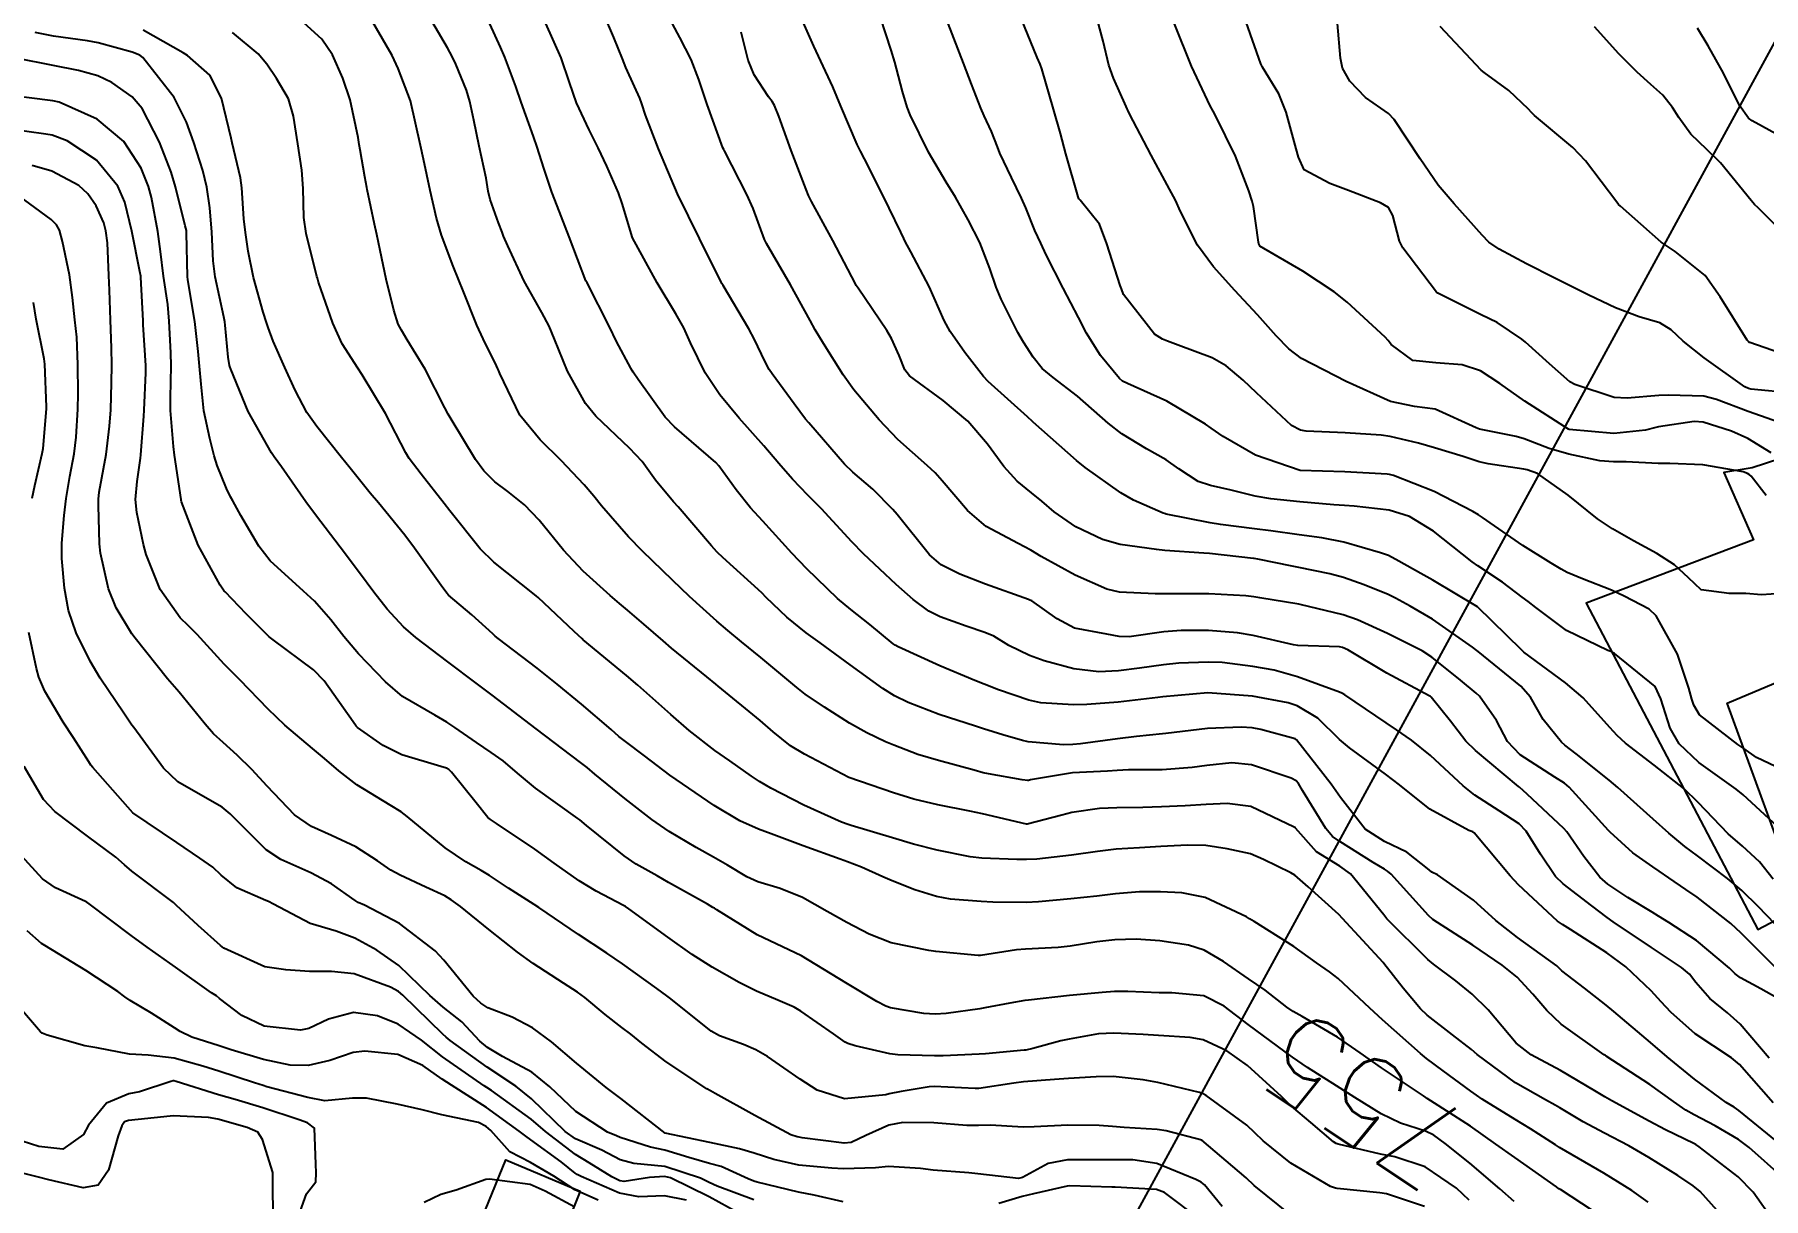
# Model space of a CAD drawing. Header units: metres. Extents: x 318500 to 325275, y 7408834 to 7428799.
# Drawn here: x 323545.6 to 323623, y 7420960.5 to 7421012.5 of the extents above; entities that cross this region are included whole.
import ezdxf
from ezdxf.enums import TextEntityAlignment as Align

# ---------------------------------------------------------------- set-up
doc = ezdxf.new("R2010")
doc.units = ezdxf.units.M
doc.header["$MEASUREMENT"] = 0
doc.linetypes.add('CONTINUO', pattern=[0])
for name, color, linetype in [('Cotas', 45, 'Continuous'), ('Curvas de Nivel 1m', 11, 'Continuous'), ('Curvas de Nivel 5m', 15, 'Continuous'), ('Edificações', 30, 'Continuous'), ('TEXTO', 45, 'Continuous'), ('Vias Primárias', 230, 'Continuous')]:
    doc.layers.add(name, color=color, linetype=linetype)
doc.styles.add('Style-STANDARD', font='STANDARD.shx')

msp = doc.modelspace()

# ---------------------------------------------------------------- linework, layer by layer
at = {"layer": 'Curvas de Nivel 1m', "flags": 128}
for points, elevation in [([(323623.783, 7420958.918), (323622.49, 7420960.733), (323621.82, 7420961.415), (323620.087, 7420962.766), (323619.935, 7420962.862), (323619.841, 7420962.906), (323618.574, 7420963.516), (323617.851, 7420963.916), (323616.177, 7420964.817), (323615.863, 7420964.995), (323615.419, 7420965.274), (323613.88, 7420966.18), (323612.57, 7420966.87), (323611.898, 7420967.396), (323610.639, 7420968.893), (323609.927, 7420969.583), (323609.202, 7420970.181), (323608.202, 7420970.926), (323607.943, 7420971.146), (323606.114, 7420972.958), (323605.973, 7420973.129), (323604.481, 7420974.975), (323604.003, 7420975.313), (323602.961, 7420975.948), (323602.033, 7420977.01), (323602.02, 7420977.025), (323601.973, 7420977.059), (323600.034, 7420977.985), (323598.966, 7420978.12), (323598.035, 7420978.065), (323597.098, 7420978.01), (323596.033, 7420977.96), (323595.195, 7420977.941), (323594.032, 7420977.925), (323593.262, 7420977.898), (323592.029, 7420977.711), (323591.579, 7420977.594), (323590.02, 7420977.192), (323589.996, 7420977.195), (323588.027, 7420977.646), (323587.467, 7420977.767), (323586.033, 7420978.057), (323584.958, 7420978.315), (323584.04, 7420978.588), (323582.05, 7420979.28), (323580.06, 7420980.316), (323579.447, 7420980.693), (323578.666, 7420981.321), (323578.077, 7420981.829), (323576.206, 7420983.358), (323576.101, 7420983.446), (323575.692, 7420983.778), (323574.125, 7420985.064), (323573.752, 7420985.386), (323572.879, 7420986.14), (323572.144, 7420986.765), (323571.791, 7420987.06), (323571.376, 7420987.422), (323570.166, 7420988.507), (323569.283, 7420989.449), (323568.2, 7420990.782), (323567.545, 7420991.47), (323566.793, 7420992.058), (323566.22, 7420992.497), (323565.718, 7420992.991), (323565.348, 7420993.503), (323564.257, 7420995.302), (323564.131, 7420995.521), (323563.981, 7420995.806), (323563.103, 7420997.532), (323562.303, 7420998.843), (323562.036, 7420999.273), (323561.9, 7420999.546), (323561.696, 7421000.173), (323561.35, 7421001.555), (323561.083, 7421002.835), (323560.934, 7421003.562), (323560.836, 7421004.025), (323560.504, 7421005.568), (323560.487, 7421005.664), (323560.399, 7421006.138), (323560.189, 7421007.346), (323560.15, 7421007.574), (323560.101, 7421007.899), (323559.747, 7421009.581), (323559.419, 7421010.545), (323558.963, 7421011.593), (323558.48, 7421012.292), (323557.015, 7421013.615)], 759), ([(323623.547, 7420963.019), (323621.857, 7420964.394), (323621.647, 7420964.533), (323621.295, 7420964.748), (323619.875, 7420965.787), (323618.644, 7420966.789), (323617.899, 7420967.424), (323616.258, 7420968.817), (323615.923, 7420969.103), (323614.959, 7420969.864), (323613.938, 7420970.639), (323613.83, 7420970.743), (323613.715, 7420970.853), (323611.959, 7420972.117), (323610.988, 7420972.89), (323609.983, 7420973.788), (323608.382, 7420974.924), (323608.121, 7420975.048), (323608.002, 7420975.143), (323607.006, 7420975.942), (323606.014, 7420976.409), (323605.138, 7420976.969), (323604.041, 7420978.383), (323603.627, 7420978.986), (323602.079, 7420980.965), (323602.01, 7420981.011), (323600.47, 7420981.42), (323600.085, 7420981.493), (323599.604, 7420981.526), (323598.084, 7420981.466), (323596.234, 7420981.24), (323596.081, 7420981.224), (323594.912, 7420981.107), (323594.069, 7420981.011), (323592.414, 7420980.789), (323592.066, 7420980.749), (323591.651, 7420980.731), (323590.067, 7420980.879), (323589.821, 7420980.927), (323588.935, 7420981.187), (323588.074, 7420981.459), (323587.713, 7420981.566), (323586.083, 7420982.093), (323584.707, 7420982.625), (323584.095, 7420982.926), (323583.574, 7420983.258), (323582.116, 7420984.322), (323580.768, 7420985.294), (323580.135, 7420985.751), (323579.27, 7420986.441), (323578.355, 7420987.327), (323578.153, 7420987.529), (323576.421, 7420989.111), (323576.18, 7420989.331), (323576.151, 7420989.36), (323575.911, 7420989.636), (323574.41, 7420991.378), (323574.212, 7420991.6), (323573.408, 7420992.579), (323572.801, 7420993.401), (323572.239, 7420994.006), (323570.731, 7420995.433), (323570.268, 7420996), (323569.467, 7420997.448), (323568.884, 7420998.874), (323568.648, 7420999.457), (323568.319, 7421000.068), (323567.523, 7421001.472), (323566.793, 7421003.054), (323566.606, 7421003.486), (323566.538, 7421003.654), (323566.376, 7421004.083), (323566.009, 7421005.119), (323565.923, 7421005.497), (323565.828, 7421006.069), (323565.52, 7421007.503), (323565.276, 7421008.668), (323565.105, 7421009.51), (323564.952, 7421010.01), (323564.467, 7421011.177), (323564.308, 7421011.522), (323564.102, 7421011.897), (323563.147, 7421013.534)], 761), ([(323623.387, 7420964.725), (323621.886, 7420966.44), (323621.53, 7420966.745), (323619.906, 7420967.818), (323618.812, 7420968.787), (323618.383, 7420969.252), (323617.929, 7420969.737), (323616.798, 7420970.811), (323615.949, 7420971.444), (323614.326, 7420972.483), (323613.968, 7420972.697), (323613.75, 7420972.853), (323611.994, 7420974.482), (323611.626, 7420974.884), (323610.019, 7420976.801), (323609.96, 7420976.842), (323609.776, 7420976.904), (323608.034, 7420977.867), (323606.673, 7420978.951), (323606.057, 7420979.425), (323604.446, 7420980.605), (323604.079, 7420980.897), (323603.998, 7420980.981), (323603.019, 7420981.925), (323602.095, 7420982.48), (323601.694, 7420982.614), (323600.099, 7420982.913), (323598.1, 7420983.06), (323596.098, 7420982.89), (323595.863, 7420982.86), (323594.093, 7420982.644), (323592.689, 7420982.536), (323592.091, 7420982.521), (323590.634, 7420982.62), (323590.093, 7420982.733), (323588.747, 7420983.19), (323588.104, 7420983.452), (323587.69, 7420983.621), (323586.116, 7420984.276), (323584.256, 7420985.121), (323584.129, 7420985.187), (323584.038, 7420985.251), (323582.989, 7420986.118), (323582.145, 7420986.782), (323581.537, 7420987.286), (323580.17, 7420988.603), (323579.507, 7420989.31), (323578.201, 7420990.734), (323577.655, 7420991.338), (323577.006, 7420992.136), (323576.229, 7420993.22), (323576.106, 7420993.361), (323574.254, 7420994.952), (323573.835, 7420995.386), (323572.62, 7420997.07), (323572.399, 7420997.408), (323572.355, 7420997.473), (323572.292, 7420997.584), (323571.663, 7420998.779), (323571.348, 7420999.424), (323570.339, 7421001.389), (323570.314, 7421001.44), (323570.29, 7421001.491), (323569.538, 7421003.448), (323569.007, 7421004.831), (323568.773, 7421005.456), (323568.406, 7421006.52), (323568.106, 7421007.465), (323567.951, 7421007.943), (323567.399, 7421009.476), (323567.156, 7421010.179), (323566.665, 7421011.487), (323566.477, 7421011.926), (323565.754, 7421013.501)], 762), ([(323623.207, 7420966.727), (323621.913, 7420968.253), (323621.352, 7420968.749), (323620.558, 7420969.392), (323619.933, 7420970.117), (323619.642, 7420970.479), (323619.289, 7420970.78), (323617.953, 7420971.671), (323616.238, 7420972.817), (323615.973, 7420973.01), (323615.277, 7420973.534), (323613.995, 7420974.527), (323613.662, 7420974.855), (323612.99, 7420975.846), (323612.347, 7420976.875), (323612.025, 7420977.2), (323611.131, 7420977.792), (323610.044, 7420978.489), (323609.525, 7420978.908), (323608.07, 7420980.259), (323607.21, 7420980.943), (323606.543, 7420981.411), (323606.088, 7420981.725), (323604.228, 7420982.979), (323604.101, 7420983.047), (323603.996, 7420983.087), (323602.112, 7420983.783), (323601.071, 7420984.071), (323600.118, 7420984.247), (323598.753, 7420984.421), (323598.121, 7420984.441), (323596.815, 7420984.384), (323596.118, 7420984.319), (323595.057, 7420984.165), (323594.114, 7420984.05), (323593.236, 7420984.006), (323592.115, 7420984.131), (323590.786, 7420984.494), (323590.123, 7420984.726), (323589.213, 7420985.184), (323588.531, 7420985.591), (323588.136, 7420985.767), (323587.298, 7420986.049), (323586.142, 7420986.458), (323585.63, 7420986.713), (323584.926, 7420987.238), (323584.16, 7420987.91), (323582.708, 7420989.272), (323582.188, 7420989.811), (323580.822, 7420991.294), (323580.216, 7420991.902), (323579.533, 7420992.62), (323578.926, 7420993.32), (323578.242, 7420994.109), (323577.138, 7420995.347), (323576.275, 7420996.385), (323575.621, 7420997.367), (323574.962, 7420998.714), (323574.665, 7420999.376), (323574.319, 7421000.002), (323573.482, 7421001.393), (323572.37, 7421003.41), (323571.914, 7421004.946), (323571.742, 7421005.42), (323571.224, 7421006.612), (323570.838, 7421007.434), (323570.432, 7421008.231), (323569.866, 7421009.446), (323569.55, 7421010.358), (323569.181, 7421011.453), (323568.493, 7421012.998)], 763), ([(323623.925, 7420969.215), (323622.833, 7420969.829), (323621.936, 7420970.319), (323621.691, 7420970.497), (323621.433, 7420970.748), (323619.958, 7420971.985), (323618.729, 7420972.789), (323618.258, 7420973.079), (323617.977, 7420973.25), (323616.885, 7420973.913), (323615.995, 7420974.508), (323615.639, 7420974.825), (323614.92, 7420975.752), (323614.156, 7420976.849), (323614.022, 7420977.003), (323612.395, 7420978.525), (323612.049, 7420978.841), (323612.004, 7420978.88), (323610.074, 7420980.477), (323609.652, 7420980.906), (323608.958, 7420981.791), (323608.099, 7420982.87), (323608.069, 7420982.9), (323608.012, 7420982.931), (323606.115, 7420983.947), (323604.361, 7420984.978), (323604.132, 7420985.088), (323603.996, 7420985.118), (323602.132, 7420985.172), (323601.943, 7420985.202), (323600.139, 7420985.633), (323599.439, 7420985.744), (323598.138, 7420985.846), (323596.908, 7420985.849), (323596.137, 7420985.785), (323594.588, 7420985.567), (323594.135, 7420985.579), (323593.582, 7420985.679), (323592.138, 7420985.948), (323591.369, 7420986.378), (323590.229, 7420987.169), (323590.151, 7420987.213), (323590.089, 7420987.233), (323588.161, 7420987.92), (323587.013, 7420988.366), (323586.174, 7420988.79), (323585.657, 7420989.228), (323584.207, 7420991.032), (323584.024, 7420991.253), (323583.12, 7420992.168), (323582.226, 7420992.928), (323581.858, 7420993.284), (323580.257, 7420995.13), (323580.118, 7420995.302), (323579.6, 7420995.98), (323578.615, 7420997.325), (323578.487, 7420997.522), (323578.296, 7420997.899), (323577.833, 7420998.865), (323577.576, 7420999.341), (323576.423, 7421001.275), (323576.375, 7421001.359), (323576.341, 7421001.418), (323575.367, 7421003.37), (323574.39, 7421005.38), (323573.54, 7421007.393), (323572.957, 7421008.887), (323572.789, 7421009.405), (323572.703, 7421009.656), (323572.458, 7421010.175), (323572.075, 7421011.024), (323571.92, 7421011.418), (323571.544, 7421012.364), (323571.077, 7421013.431)], 764), ([(323623.394, 7420974.729), (323622.775, 7420975.506), (323622.015, 7420976.205), (323621.376, 7420976.756), (323620.041, 7420978.161), (323619.392, 7420978.78), (323618.065, 7420979.83), (323616.794, 7420980.819), (323616.413, 7420981.155), (323616.087, 7420981.511), (323614.893, 7420982.842), (323614.11, 7420983.513), (323612.244, 7420984.878), (323612.131, 7420984.98), (323610.16, 7420986.91), (323608.172, 7420988.101), (323607.637, 7420988.401), (323606.649, 7420988.953), (323606.184, 7420989.196), (323605.823, 7420989.328), (323604.192, 7420989.798), (323603.199, 7420989.995), (323602.197, 7420990.132), (323600.928, 7420990.3), (323600.2, 7420990.395), (323598.671, 7420990.587), (323598.204, 7420990.659), (323596.245, 7420991.054), (323596.21, 7420991.061), (323596.108, 7420991.092), (323594.776, 7420991.672), (323594.219, 7420991.998), (323592.621, 7420993.136), (323592.235, 7420993.448), (323590.29, 7420995.17), (323590.26, 7420995.199), (323590.038, 7420995.398), (323588.287, 7420996.985), (323588.072, 7420997.202), (323587.232, 7420998.279), (323586.581, 7420999.217), (323586.317, 7420999.713), (323585.637, 7421001.231), (323584.822, 7421002.785), (323584.572, 7421003.247), (323584.506, 7421003.383), (323584.374, 7421003.658), (323583.857, 7421004.73), (323583.595, 7421005.262), (323582.751, 7421006.939), (323582.573, 7421007.278), (323582.425, 7421007.587), (323581.695, 7421009.288), (323581.332, 7421010.165), (323580.803, 7421011.305), (323580.48, 7421011.971), (323579.894, 7421013.316)], 767), ([(323623.972, 7420976.721), (323622.046, 7420978.508), (323621.741, 7420978.753), (323620.068, 7420979.944), (323619.181, 7420980.783), (323618.782, 7420981.484), (323618.362, 7420982.796), (323618.108, 7420983.341), (323616.293, 7420984.828), (323616.131, 7420984.911), (323616.003, 7420984.96), (323614.145, 7420985.854), (323612.774, 7420986.871), (323612.427, 7420987.14), (323612.165, 7420987.344), (323611.292, 7420988.014), (323610.178, 7420988.741), (323609.927, 7420988.913), (323608.2, 7420990.288), (323607.128, 7420990.946), (323606.214, 7420991.229), (323604.649, 7420991.416), (323604.215, 7420991.442), (323603.743, 7420991.466), (323602.216, 7420991.596), (323600.921, 7420991.733), (323600.218, 7420991.859), (323599.153, 7420992.118), (323598.223, 7420992.326), (323597.675, 7420992.518), (323596.803, 7420993.081), (323596.236, 7420993.477), (323595.368, 7420993.978), (323594.253, 7420994.646), (323593.646, 7420995.126), (323592.278, 7420996.333), (323591.185, 7420997.157), (323590.692, 7420997.564), (323590.299, 7420998.064), (323589.869, 7420998.74), (323589.613, 7420999.18), (323588.865, 7421000.659), (323588.637, 7421001.196), (323588.352, 7421002.032), (323587.902, 7421003.205), (323587.388, 7421004.218), (323586.813, 7421005.224), (323586.4, 7421005.895), (323585.615, 7421007.238), (323584.788, 7421008.903), (323584.654, 7421009.248), (323584.457, 7421009.953), (323584.187, 7421010.974), (323584.103, 7421011.255), (323583.938, 7421011.798), (323583.464, 7421013.266)], 768), ([(323624.062, 7420979.502), (323622.639, 7420980.174), (323622.077, 7420980.571), (323621.814, 7420980.753), (323620.093, 7420982.073), (323619.84, 7420982.516), (323619.752, 7420982.775), (323619.615, 7420983.27), (323619.106, 7420984.785), (323618.155, 7420986.5), (323617.844, 7420986.805), (323616.725, 7420987.381), (323616.168, 7420987.65), (323614.858, 7420988.159), (323614.176, 7420988.439), (323613.913, 7420988.589), (323613.461, 7420988.861), (323612.192, 7420989.652), (323610.398, 7420990.907), (323610.212, 7420991.025), (323609.954, 7420991.172), (323608.227, 7420992.07), (323606.415, 7420992.779), (323606.238, 7420992.829), (323606.123, 7420992.846), (323604.23, 7420992.944), (323602.23, 7420993.01), (323600.24, 7420993.693), (323598.795, 7420994.518), (323598.257, 7420994.893), (323597.998, 7420995.073), (323596.275, 7420996.097), (323594.516, 7420996.887), (323594.288, 7420997.003), (323594.152, 7420997.121), (323593.309, 7420998.139), (323592.675, 7420999.145), (323592.32, 7420999.841), (323591.638, 7421001.157), (323590.883, 7421002.643), (323590.634, 7421003.167), (323590.376, 7421003.741), (323589.963, 7421004.754), (323589.772, 7421005.179), (323589.321, 7421006.103), (323588.81, 7421007.194), (323588.699, 7421007.471), (323588.434, 7421008.157), (323588.102, 7421008.862), (323587.947, 7421009.208), (323587.531, 7421010.284), (323587.185, 7421011.219), (323586.496, 7421012.994)], 769), ([(323623.083, 7420991.882), (323622.401, 7420992.748), (323622.319, 7420992.827), (323622.241, 7420992.874), (323622.045, 7420992.949), (323620.245, 7420993.262), (323618.763, 7420993.31), (323618.245, 7420993.317), (323616.81, 7420993.386), (323616.246, 7420993.388), (323615.639, 7420993.443), (323614.249, 7420993.729), (323613.371, 7420993.983), (323612.255, 7420994.413), (323611.895, 7420994.524), (323610.259, 7420994.853), (323610.109, 7420994.912), (323608.272, 7420995.74), (323607.351, 7420995.867), (323606.277, 7420996.096), (323604.29, 7420996.99), (323602.3, 7420998.006), (323601.726, 7420998.441), (323601.166, 7420999.027), (323600.324, 7420999.97), (323599.312, 7421001.055), (323598.356, 7421002.113), (323597.639, 7421003.077), (323596.878, 7421004.592), (323596.655, 7421005.087), (323596.397, 7421005.578), (323595.571, 7421007.103), (323594.609, 7421008.956), (323594.524, 7421009.119), (323594.5, 7421009.169), (323594.452, 7421009.277), (323593.888, 7421010.553), (323593.683, 7421011.132), (323593.424, 7421012.198), (323593.178, 7421013.14)], 771), ([(323623.308, 7420993.791), (323622.257, 7420994.441), (323621.529, 7420994.757), (323620.266, 7420995.162), (323619.851, 7420995.192), (323618.262, 7420994.95), (323618.14, 7420994.924), (323617.681, 7420994.809), (323616.258, 7420994.653), (323614.273, 7420994.837), (323614.233, 7420994.85), (323612.278, 7420996.107), (323611.17, 7420996.897), (323610.298, 7420997.465), (323609.487, 7420997.73), (323608.299, 7420997.812), (323607.271, 7420997.917), (323606.307, 7420998.634), (323606.166, 7420998.82), (323606.035, 7420998.964), (323604.333, 7421000.538), (323603.76, 7421000.996), (323602.354, 7421001.912), (323600.43, 7421003.039), (323600.404, 7421003.073), (323600.372, 7421003.214), (323600.147, 7421004.803), (323600.091, 7421005.044), (323599.939, 7421005.504), (323599.347, 7421007.056), (323598.447, 7421008.882), (323598.342, 7421009.071), (323598.216, 7421009.309), (323597.377, 7421011.081), (323596.613, 7421012.975)], 772), ([(323623.931, 7420995.059), (323622.273, 7420995.635), (323620.86, 7420996.185), (323620.283, 7420996.331), (323618.705, 7420996.372), (323618.283, 7420996.353), (323616.863, 7420996.24), (323616.282, 7420996.268), (323614.514, 7420996.848), (323614.292, 7420996.975), (323613.394, 7420997.774), (323612.318, 7420998.74), (323612.15, 7420998.883), (323611.044, 7420999.616), (323610.331, 7420999.962), (323608.397, 7421000.929), (323608.341, 7421000.972), (323606.825, 7421002.953), (323606.678, 7421003.26), (323606.385, 7421004.412), (323606.193, 7421004.768), (323605.823, 7421004.969), (323604.398, 7421005.522), (323603.557, 7421005.844), (323602.412, 7421006.452), (323602.158, 7421007.014), (323602.056, 7421007.385), (323601.612, 7421009.023), (323601.281, 7421009.85), (323600.555, 7421011.039), (323600.472, 7421011.194), (323599.827, 7421013.05)], 773), ([(323624.286, 7420996.462), (323622.394, 7420996.642), (323622.289, 7420996.668), (323622.129, 7420996.752), (323620.309, 7420998.038), (323619.359, 7420998.784), (323618.827, 7420999.295), (323618.328, 7420999.602), (323617.398, 7420999.881), (323616.334, 7421000.278), (323615.147, 7421000.842), (323614.346, 7421001.242), (323613.591, 7421001.622), (323612.36, 7421002.239), (323611.134, 7421002.899), (323610.677, 7421003.21), (323610.376, 7421003.519), (323609.129, 7421004.923), (323608.402, 7421005.755), (323607.603, 7421006.942), (323606.446, 7421008.692), (323606.18, 7421008.964), (323605.157, 7421009.68), (323604.464, 7421010.416), (323604.135, 7421010.993), (323604.036, 7421011.435), (323603.901, 7421012.996)], 774), ([(323624.376, 7421003.097), (323622.72, 7421004.745), (323622.555, 7421004.901), (323622.403, 7421005.072), (323621.04, 7421006.764), (323620.429, 7421007.359), (323619.702, 7421008.044), (323619.168, 7421008.789), (323618.893, 7421009.232), (323618.46, 7421009.783), (323617.925, 7421010.268), (323617.309, 7421010.817), (323616.482, 7421011.631), (323615.395, 7421012.841)], 776), ([(323623.675, 7421007.967), (323622.448, 7421008.641), (323622.289, 7421008.752), (323621.89, 7421009.321), (323621.172, 7421010.763), (323620.488, 7421011.993), (323620.009, 7421012.777)], 777), ([(323615.792, 7420959.606), (323613.876, 7420960.849), (323613.811, 7420960.89), (323613.695, 7420960.969), (323611.831, 7420962.283), (323610.992, 7420962.888), (323609.848, 7420963.68), (323609.109, 7420964.168), (323607.917, 7420964.929), (323607.861, 7420964.966), (323607.749, 7420965.044), (323605.88, 7420966.288), (323604.916, 7420966.97), (323603.9, 7420967.672), (323602.328, 7420968.589), (323601.917, 7420968.821), (323601.642, 7420969.014), (323600.664, 7420969.765), (323599.932, 7420970.275), (323598.808, 7420971.051), (323597.947, 7420971.557), (323597.243, 7420971.779), (323595.953, 7420971.968), (323594.896, 7420972.048), (323593.953, 7420972.019), (323593.147, 7420971.933), (323591.949, 7420971.742), (323591.419, 7420971.677), (323589.947, 7420971.606), (323589.55, 7420971.572), (323587.942, 7420971.317), (323587.832, 7420971.311), (323585.944, 7420971.501), (323585.624, 7420971.546), (323583.949, 7420971.882), (323582.952, 7420972.268), (323581.963, 7420972.796), (323581.083, 7420973.289), (323579.976, 7420973.909), (323578.983, 7420974.318), (323577.983, 7420974.614), (323577.486, 7420974.839), (323576.629, 7420975.35), (323575.995, 7420975.709), (323575.225, 7420976.144), (323574.012, 7420976.863), (323573.246, 7420977.392), (323572.034, 7420978.342), (323570.685, 7420979.43), (323570.339, 7420979.722), (323570.055, 7420979.952), (323568.07, 7420981.46), (323566.092, 7420982.955), (323565.377, 7420983.501), (323564.114, 7420984.454), (323562.685, 7420985.534), (323562.135, 7420986.019), (323561.402, 7420986.81), (323560.807, 7420987.56), (323560.163, 7420988.432), (323559.297, 7420989.583), (323558.201, 7420991.02), (323557.768, 7420991.604), (323556.676, 7420993.166), (323556.352, 7420993.619), (323556.233, 7420993.788), (323555.177, 7420995.636), (323554.402, 7420997.535), (323554.361, 7420997.649), (323554.346, 7420997.704), (323554.294, 7420998.077), (323554.153, 7420999.497), (323554.136, 7420999.653), (323554.092, 7420999.875), (323553.708, 7421001.659), (323553.626, 7421002.386), (323553.563, 7421003.662), (323553.471, 7421004.754), (323553.33, 7421005.666), (323553.154, 7421006.422), (323552.75, 7421007.675), (323552.433, 7421008.578), (323551.873, 7421009.686), (323550.468, 7421011.469), (323550.339, 7421011.572), (323549.998, 7421011.707), (323548.476, 7421012.133), (323548.001, 7421012.213), (323546.48, 7421012.426), (323545.665, 7421012.585)], 756), ([(323617.802, 7420960.29), (323617.076, 7420960.807), (323615.822, 7420961.589), (323614.115, 7420962.567), (323613.838, 7420962.73), (323613.65, 7420962.853), (323612.544, 7420963.567), (323611.851, 7420963.982), (323610.379, 7420964.895), (323609.865, 7420965.253), (323608.636, 7420966.161), (323607.887, 7420966.714), (323607.617, 7420966.934), (323605.912, 7420968.448), (323605.349, 7420968.966), (323603.933, 7420970.283), (323603.542, 7420970.591), (323602.973, 7420970.995), (323601.951, 7420971.719), (323600.172, 7420972.832), (323599.969, 7420972.953), (323599.832, 7420973.041), (323597.983, 7420973.916), (323596.942, 7420974.119), (323595.986, 7420974.165), (323595.043, 7420974.162), (323593.984, 7420974.076), (323593.137, 7420973.974), (323591.981, 7420973.85), (323590.531, 7420973.715), (323589.975, 7420973.689), (323588.491, 7420973.708), (323587.975, 7420973.726), (323586.597, 7420973.834), (323585.977, 7420973.951), (323585.006, 7420974.26), (323583.984, 7420974.653), (323583.563, 7420974.833), (323582.622, 7420975.271), (323581.993, 7420975.512), (323581.656, 7420975.622), (323580.004, 7420976.227), (323578.576, 7420976.757), (323578.014, 7420976.96), (323577.177, 7420977.343), (323576.03, 7420978.024), (323574.05, 7420979.38), (323572.906, 7420980.245), (323572.065, 7420980.88), (323571.769, 7420981.116), (323571.423, 7420981.42), (323570.087, 7420982.553), (323569.008, 7420983.451), (323568.111, 7420984.161), (323566.37, 7420985.486), (323566.238, 7420985.595), (323566.132, 7420985.694), (323565.189, 7420986.553), (323564.149, 7420987.434), (323564.063, 7420987.521), (323563.816, 7420987.862), (323562.619, 7420989.536), (323562.189, 7420990.11), (323561.007, 7420991.558), (323560.646, 7420991.995), (323560.219, 7420992.519), (323559.75, 7420993.102), (323559.364, 7420993.583), (323558.251, 7420994.972), (323557.812, 7420995.604), (323557.285, 7420996.6), (323556.82, 7420997.615), (323556.302, 7420998.789), (323556.082, 7420999.397), (323556.011, 7420999.624), (323555.855, 7421000.088), (323555.428, 7421001.634), (323555.19, 7421002.805), (323555.061, 7421003.64), (323554.988, 7421004.253), (323554.902, 7421005.642), (323554.846, 7421006.092), (323554.474, 7421007.649), (323554.423, 7421007.863), (323553.988, 7421009.657), (323553.475, 7421010.68), (323552.469, 7421011.554), (323552.276, 7421011.682), (323550.485, 7421012.69)], 757), ([(323621.783, 7420958.921), (323620.123, 7420960.765), (323619.814, 7420961.025), (323619.127, 7420961.474), (323617.832, 7420962.287), (323616.937, 7420962.809), (323615.846, 7420963.372), (323614.891, 7420963.875), (323613.857, 7420964.501), (323613.637, 7420964.633), (323613.202, 7420964.86), (323611.871, 7420965.621), (323610.152, 7420966.897), (323609.893, 7420967.115), (323609.049, 7420967.767), (323607.916, 7420968.646), (323607.614, 7420968.935), (323606.847, 7420969.864), (323605.977, 7420970.959), (323605.941, 7420971.002), (323604.131, 7420972.978), (323603.972, 7420973.144), (323602.601, 7420974.391), (323601.998, 7420974.903), (323601.818, 7420975.013), (323600.59, 7420975.616), (323600.008, 7420975.87), (323598.97, 7420976.091), (323598.012, 7420976.23), (323597.197, 7420976.257), (323596.011, 7420976.189), (323595.045, 7420976.139), (323594.01, 7420976.07), (323593.173, 7420975.964), (323592.007, 7420975.802), (323590.464, 7420975.63), (323589.997, 7420975.61), (323589.558, 7420975.616), (323587.997, 7420975.669), (323587.478, 7420975.725), (323586.002, 7420976.034), (323584.943, 7420976.299), (323584.01, 7420976.574), (323582.161, 7420977.135), (323582.018, 7420977.178), (323581.729, 7420977.283), (323580.031, 7420978.041), (323578.564, 7420978.8), (323578.047, 7420979.101), (323577.692, 7420979.335), (323576.733, 7420980.026), (323576.061, 7420980.487), (323574.904, 7420981.372), (323574.081, 7420982.093), (323572.614, 7420983.402), (323572.106, 7420983.836), (323570.171, 7420985.439), (323570.147, 7420985.456), (323570.13, 7420985.474), (323569.767, 7420985.81), (323568.149, 7420987.32), (323568.074, 7420987.386), (323567.987, 7420987.462), (323566.171, 7420988.909), (323565.561, 7420989.499), (323564.205, 7420991.195), (323563.953, 7420991.523), (323562.917, 7420992.839), (323562.38, 7420993.538), (323562.234, 7420993.792), (323561.323, 7420995.554), (323560.286, 7420997.275), (323560.085, 7420997.573), (323559.388, 7420998.671), (323558.967, 7420999.59), (323558.337, 7421001.426), (323558.281, 7421001.601), (323558.259, 7421001.683), (323557.774, 7421003.606), (323557.669, 7421004.315), (323557.637, 7421005.608), (323557.58, 7421006.43), (323557.407, 7421007.61), (323557.205, 7421008.846), (323556.983, 7421009.615), (323556.459, 7421010.532), (323556.014, 7421011.175), (323555.638, 7421011.632), (323554.484, 7421012.595)], 758), ([(323623.468, 7420972.728), (323622.734, 7420973.492), (323621.992, 7420974.217), (323621.356, 7420974.756), (323620.01, 7420975.774), (323619.435, 7420976.199), (323618.723, 7420976.789), (323618.029, 7420977.419), (323616.449, 7420978.824), (323616.055, 7420979.153), (323614.583, 7420980.334), (323614.078, 7420980.723), (323613.921, 7420980.852), (323613.099, 7420981.874), (323612.541, 7420982.873), (323612.107, 7420983.354), (323610.197, 7420984.909), (323610.131, 7420984.961), (323609.938, 7420985.107), (323608.151, 7420986.353), (323607.157, 7420986.945), (323606.502, 7420987.293), (323606.165, 7420987.454), (323605.096, 7420987.897), (323604.172, 7420988.225), (323603.562, 7420988.384), (323602.176, 7420988.66), (323601.884, 7420988.721), (323600.343, 7420989.038), (323600.18, 7420989.066), (323600.149, 7420989.072), (323598.183, 7420989.292), (323597.934, 7420989.314), (323596.185, 7420989.434), (323595.816, 7420989.465), (323594.189, 7420989.697), (323593.394, 7420989.926), (323592.2, 7420990.487), (323591.226, 7420991.155), (323590.684, 7420991.632), (323590.218, 7420992.012), (323589.578, 7420992.534), (323588.985, 7420993.189), (323588.245, 7420994.186), (323587.376, 7420995.209), (323586.274, 7420996.138), (323584.761, 7420997.243), (323584.547, 7420997.501), (323584.299, 7420998.152), (323583.962, 7420998.911), (323583.751, 7420999.258), (323582.466, 7421001.15), (323582.379, 7421001.279), (323582.341, 7421001.347), (323581.334, 7421003.29), (323580.387, 7421005.032), (323580.296, 7421005.209), (323580.251, 7421005.302), (323580.135, 7421005.563), (323579.469, 7421007.314), (323578.919, 7421008.846), (323578.72, 7421009.326), (323578.622, 7421009.499), (323578.454, 7421009.718), (323577.816, 7421010.692), (323577.554, 7421011.344), (323577.229, 7421012.608)], 766), ([(323609.802, 7420960.382), (323609.226, 7420960.909), (323607.824, 7420961.873), (323606.468, 7420962.313), (323605.832, 7420962.428), (323603.936, 7420962.882), (323603.839, 7420962.913), (323603.73, 7420962.982), (323602.71, 7420963.858), (323601.856, 7420964.57), (323601.63, 7420964.785), (323601.404, 7420965.017), (323599.88, 7420966.399), (323598.959, 7420967.049), (323597.897, 7420967.546), (323597.321, 7420967.647), (323595.9, 7420967.735), (323595.216, 7420967.784), (323593.901, 7420967.846), (323593.217, 7420967.81), (323591.897, 7420967.584), (323591.538, 7420967.503), (323590.276, 7420967.164), (323589.966, 7420967.092), (323589.889, 7420967.084), (323588.155, 7420966.927), (323587.886, 7420966.908), (323586.273, 7420966.827), (323585.884, 7420966.833), (323584.248, 7420966.881), (323583.885, 7420966.916), (323582.338, 7420967.273), (323581.998, 7420967.386), (323581.892, 7420967.444), (323581.365, 7420967.816), (323579.905, 7420968.829), (323579.604, 7420969.001), (323578.867, 7420969.316), (323577.916, 7420969.727), (323577.15, 7420970.113), (323575.932, 7420970.802), (323575.037, 7420971.369), (323573.951, 7420972.132), (323572.215, 7420973.406), (323572.067, 7420973.505), (323571.971, 7420973.558), (323570.744, 7420974.195), (323569.982, 7420974.661), (323568.866, 7420975.451), (323567.999, 7420976.07), (323566.286, 7420977.216), (323566.019, 7420977.394), (323565.91, 7420977.492), (323565.389, 7420978.141), (323564.282, 7420979.517), (323564.16, 7420979.628), (323564.052, 7420979.689), (323563.806, 7420979.769), (323562.058, 7420980.296), (323561.215, 7420980.707), (323560.069, 7420981.519), (323560.042, 7420981.542), (323560.015, 7420981.571), (323559.879, 7420981.766), (323558.577, 7420983.593), (323558.107, 7420984.089), (323556.307, 7420985.439), (323556.129, 7420985.566), (323556.065, 7420985.621), (323555.094, 7420986.59), (323554.149, 7420987.586), (323554.114, 7420987.615), (323554.081, 7420987.651), (323553.931, 7420987.876), (323552.943, 7420989.669), (323552.209, 7420991.6), (323552.191, 7420991.68), (323552.189, 7420991.702), (323551.886, 7420993.683), (323551.843, 7420994.076), (323551.714, 7420995.685), (323551.706, 7420996.248), (323551.737, 7420997.686), (323551.722, 7420998.259), (323551.647, 7420999.687), (323551.586, 7421000.423), (323551.403, 7421001.689), (323551.256, 7421002.792), (323551.146, 7421003.692), (323550.866, 7421005.215), (323550.733, 7421005.697), (323550.402, 7421006.519), (323549.618, 7421007.712), (323548.435, 7421008.717), (323546.725, 7421009.476), (323546.447, 7421009.538), (323544.45, 7421009.78)], 754), ([(323607.798, 7420960.099), (323606.104, 7420960.657), (323605.806, 7420960.701), (323603.89, 7420960.898), (323603.809, 7420960.908), (323603.596, 7420960.983), (323601.825, 7420962.035), (323600.574, 7420963.029), (323600.205, 7420963.396), (323599.847, 7420963.736), (323598.034, 7420965.058), (323597.861, 7420965.149), (323597.737, 7420965.187), (323595.868, 7420965.636), (323595.208, 7420965.762), (323593.872, 7420965.902), (323593.107, 7420965.892), (323591.87, 7420965.822), (323591.244, 7420965.775), (323589.867, 7420965.662), (323589.426, 7420965.617), (323587.863, 7420965.377), (323587.696, 7420965.368), (323585.864, 7420965.456), (323585.643, 7420965.444), (323584.387, 7420965.242), (323583.859, 7420965.13), (323583.701, 7420965.095), (323581.856, 7420964.913), (323580.638, 7420965.292), (323579.867, 7420965.788), (323578.41, 7420966.795), (323577.887, 7420967.106), (323577.339, 7420967.338), (323576.259, 7420967.72), (323575.896, 7420967.928), (323574.089, 7420969.378), (323573.912, 7420969.516), (323573.461, 7420969.843), (323571.933, 7420970.946), (323571.227, 7420971.421), (323569.952, 7420972.257), (323568.189, 7420973.458), (323567.971, 7420973.605), (323566.835, 7420974.334), (323565.984, 7420974.891), (323565.607, 7420975.117), (323564.918, 7420975.506), (323563.999, 7420976.137), (323562.301, 7420977.537), (323562.023, 7420977.744), (323561.539, 7420978.036), (323560.041, 7420978.952), (323559.239, 7420979.582), (323558.594, 7420980.131), (323558.06, 7420980.572), (323556.819, 7420981.613), (323556.081, 7420982.33), (323554.814, 7420983.639), (323554.11, 7420984.348), (323552.896, 7420985.669), (323552.511, 7420986.052), (323552.137, 7420986.421), (323551.249, 7420987.689), (323550.617, 7420989.252), (323550.5, 7420989.697), (323550.201, 7420991.126), (323550.152, 7420991.701), (323550.218, 7420992.508), (323550.369, 7420993.559), (323550.383, 7420993.698), (323550.517, 7420995.437), (323550.528, 7420995.697), (323550.606, 7420997.376), (323550.606, 7420997.697), (323550.493, 7420999.513), (323550.483, 7420999.698), (323550.386, 7421001.653), (323550.381, 7421001.7), (323550.343, 7421001.909), (323549.988, 7421003.706), (323549.675, 7421005.002), (323549.356, 7421005.716), (323548.407, 7421006.886), (323547.09, 7421007.75), (323546.423, 7421007.993), (323546.139, 7421008.049), (323544.428, 7421008.283)], 753), ([(323601.791, 7420959.742), (323600.173, 7420961.035), (323599.815, 7420961.375), (323597.84, 7420963.06), (323596.24, 7420963.48), (323595.845, 7420963.541), (323594.36, 7420963.627), (323593.846, 7420963.672), (323593.252, 7420963.72), (323591.846, 7420963.736), (323590.332, 7420963.65), (323589.845, 7420963.649), (323588.38, 7420963.727), (323587.845, 7420963.713), (323587.334, 7420963.717), (323585.846, 7420963.829), (323584.463, 7420963.858), (323583.845, 7420963.734), (323582.811, 7420963.265), (323582.159, 7420962.951), (323581.835, 7420962.921), (323579.957, 7420963.17), (323579.829, 7420963.189), (323579.736, 7420963.208), (323579.454, 7420963.306), (323577.842, 7420964.159), (323576.067, 7420965.147), (323575.859, 7420965.261), (323575.694, 7420965.362), (323573.878, 7420966.566), (323572.795, 7420967.396), (323572.293, 7420967.803), (323571.897, 7420968.099), (323571.155, 7420968.674), (323570.239, 7420969.435), (323569.914, 7420969.679), (323569.287, 7420970.079), (323567.932, 7420970.955), (323567.23, 7420971.471), (323565.955, 7420972.478), (323564.686, 7420973.509), (323564.271, 7420973.814), (323563.975, 7420973.981), (323563.131, 7420974.376), (323561.984, 7420974.904), (323561.566, 7420975.127), (323560.963, 7420975.555), (323559.999, 7420976.179), (323558.909, 7420976.684), (323558.012, 7420977.091), (323557.252, 7420977.608), (323556.039, 7420978.883), (323555.349, 7420979.631), (323554.693, 7420980.277), (323554.062, 7420980.847), (323553.641, 7420981.232), (323553.265, 7420981.662), (323552.091, 7420983.086), (323551.583, 7420983.685), (323550.127, 7420985.503), (323549.985, 7420985.702), (323549.285, 7420986.856), (323548.942, 7420987.718), (323548.585, 7420989.313), (323548.536, 7420989.725), (323548.497, 7420991.435), (323548.492, 7420991.726), (323548.524, 7420992.036), (323548.834, 7420993.721), (323548.989, 7420994.979), (323549.038, 7420995.718), (323549.074, 7420996.922), (323549.081, 7420997.718), (323549.065, 7420998.486), (323549.031, 7420999.719), (323548.978, 7421001.072), (323548.953, 7421001.721), (323548.898, 7421003.186), (323548.825, 7421003.723), (323548.726, 7421004.077), (323548.381, 7421004.837), (323548.02, 7421005.37), (323547.604, 7421005.742), (323546.399, 7421006.391), (323545.529, 7421006.643)], 752), ([(323598.748, 7420960.098), (323597.96, 7420961.059), (323597.812, 7420961.179), (323597.576, 7420961.301), (323595.824, 7420962.014), (323594.748, 7420962.185), (323593.826, 7420962.176), (323592.774, 7420962.182), (323591.826, 7420962.178), (323590.963, 7420962.013), (323589.813, 7420961.397), (323589.635, 7420961.35), (323587.815, 7420961.563), (323587.416, 7420961.604), (323585.818, 7420961.721), (323585.258, 7420961.789), (323583.819, 7420961.883), (323583.247, 7420961.83), (323581.818, 7420961.783), (323581.288, 7420961.812), (323579.816, 7420961.945), (323578.694, 7420962.192), (323577.822, 7420962.482), (323577.163, 7420962.679), (323575.826, 7420962.959), (323573.83, 7420963.38), (323571.853, 7420964.92), (323571.189, 7420965.42), (323569.876, 7420966.505), (323568.751, 7420967.451), (323567.896, 7420968.09), (323566.99, 7420968.563), (323565.905, 7420968.976), (323565.593, 7420969.181), (323565.251, 7420969.5), (323563.934, 7420971.106), (323563.552, 7420971.524), (323561.958, 7420972.742), (323560.387, 7420973.564), (323560.098, 7420973.695), (323559.972, 7420973.779), (323558.917, 7420974.524), (323557.984, 7420975.021), (323557.581, 7420975.199), (323556.639, 7420975.614), (323555.996, 7420976.043), (323554.385, 7420977.645), (323554.025, 7420977.954), (323553.367, 7420978.322), (323552.041, 7420979.087), (323551.393, 7420979.687), (323550.068, 7420981.507), (323549.985, 7420981.617), (323549.925, 7420981.702), (323549.627, 7420982.156), (323548.57, 7420983.723), (323548.111, 7420984.474), (323547.492, 7420985.74), (323547.145, 7420986.75), (323546.964, 7420987.748), (323546.847, 7420989.073), (323546.845, 7420989.75), (323546.954, 7420990.993), (323547.042, 7420991.748), (323547.212, 7420992.737), (323547.4, 7420993.742), (323547.492, 7420994.49), (323547.567, 7420995.74), (323547.579, 7420996.432), (323547.57, 7420997.741), (323547.522, 7420998.961), (323547.433, 7420999.743), (323547.333, 7421000.737), (323547.196, 7421001.747), (323546.877, 7421003.237), (323546.742, 7421003.754), (323546.611, 7421003.995), (323546.375, 7421004.223), (323544.695, 7421005.469)], 751), ([(323577.796, 7420960.387), (323576.156, 7420961.003), (323575.807, 7420961.171), (323575.421, 7420961.364), (323573.815, 7420961.886), (323572.432, 7420962.017), (323571.818, 7420962.175), (323571.009, 7420962.61), (323569.827, 7420963.126), (323569.362, 7420963.445), (323567.852, 7420964.916), (323567.154, 7420965.471), (323565.873, 7420966.327), (323564.219, 7420967.515), (323564.038, 7420967.664), (323563.893, 7420967.8), (323562.101, 7420969.538), (323561.912, 7420969.701), (323561.552, 7420969.908), (323559.924, 7420970.504), (323558.914, 7420970.596), (323557.925, 7420970.599), (323556.862, 7420970.675), (323555.928, 7420970.811), (323554.095, 7420971.648), (323553.942, 7420971.766), (323552.955, 7420972.665), (323551.968, 7420973.575), (323551.84, 7420973.681), (323549.984, 7420975.096), (323549.659, 7420975.378), (323549.262, 7420975.711), (323548.004, 7420976.652), (323546.538, 7420977.752), (323546.028, 7420978.287), (323545.163, 7420979.769)], 749), ([(323577.539, 7420959.578), (323575.797, 7420960.523), (323574.07, 7420961.377), (323573.811, 7420961.441), (323573.131, 7420961.39), (323572.008, 7420961.206), (323571.807, 7420961.237), (323571.448, 7420961.415), (323570.436, 7420962.05), (323569.82, 7420962.424), (323568.486, 7420963.453), (323567.838, 7420963.998), (323566.061, 7420965.283), (323565.859, 7420965.417), (323565.747, 7420965.492), (323563.879, 7420966.785), (323562.935, 7420967.53), (323561.897, 7420968.242), (323560.966, 7420968.619), (323559.902, 7420968.769), (323558.776, 7420968.464), (323557.894, 7420968.049), (323557.519, 7420967.978), (323555.895, 7420968.161), (323554.905, 7420968.64), (323553.908, 7420969.402), (323553.765, 7420969.508), (323553.551, 7420969.655), (323551.927, 7420970.796), (323550.662, 7420971.693), (323549.948, 7420972.208), (323548.075, 7420973.622), (323547.969, 7420973.696), (323547.907, 7420973.731), (323546.573, 7420974.348), (323545.98, 7420974.743), (323545.043, 7420975.769)], 748), ([(323574.787, 7420960.378), (323573.798, 7420960.567), (323572.66, 7420960.534), (323571.799, 7420960.688), (323570.077, 7420961.436), (323569.9, 7420961.528), (323569.811, 7420961.589), (323569.177, 7420962.086), (323567.826, 7420963.083), (323567.603, 7420963.239), (323567.303, 7420963.468), (323565.845, 7420964.517), (323564.276, 7420965.514), (323563.864, 7420965.795), (323563.002, 7420966.399), (323561.88, 7420966.894), (323560.398, 7420967.046), (323559.881, 7420966.974), (323558.84, 7420966.621), (323557.872, 7420966.397), (323557.059, 7420966.421), (323555.876, 7420966.672), (323554.421, 7420967.103), (323553.884, 7420967.272), (323552.67, 7420967.668), (323552.137, 7420967.921), (323551.894, 7420968.08), (323550.857, 7420968.734), (323549.906, 7420969.302), (323549.675, 7420969.471), (323549.362, 7420969.708), (323547.924, 7420970.654), (323546.086, 7420971.758), (323545.942, 7420971.862), (323545.296, 7420972.42)], 747), ([(323570.842, 7420960.376), (323569.801, 7420960.845), (323568.858, 7420961.45), (323567.816, 7420962.061), (323566.892, 7420962.546), (323566.032, 7420963.487), (323565.833, 7420963.676), (323565.485, 7420963.846), (323563.84, 7420964.198), (323562.961, 7420964.412), (323561.847, 7420964.673), (323560.471, 7420964.94), (323559.85, 7420964.933), (323558.62, 7420964.816), (323557.851, 7420964.967), (323556.023, 7420965.453), (323555.858, 7420965.501), (323555.464, 7420965.626), (323553.868, 7420966.15), (323553.157, 7420966.374), (323551.876, 7420966.725), (323550.711, 7420966.858), (323549.878, 7420966.905), (323548.417, 7420967.187), (323547.883, 7420967.286), (323546.2, 7420967.755), (323545.974, 7420967.842), (323545.891, 7420967.9), (323544.279, 7420969.776)], 746), ([(323556.305, 7420959.615), (323556.288, 7420961.13), (323556.288, 7420961.615), (323555.825, 7420963.087), (323555.623, 7420963.418), (323555.147, 7420963.63), (323553.835, 7420963.996), (323553.417, 7420964.076), (323551.837, 7420964.146), (323551.411, 7420964.11), (323549.834, 7420963.94), (323549.66, 7420963.875), (323549.53, 7420963.705), (323549.371, 7420963.253), (323548.933, 7420961.713), (323548.478, 7420961.042), (323547.798, 7420960.925), (323546.266, 7420961.282), (323545.805, 7420961.41), (323544.391, 7420961.771)], 744)]:
    msp.add_lwpolyline(points, dxfattribs=dict(at, elevation=elevation))
at = {"layer": 'Curvas de Nivel 5m', "flags": 128}
for points, elevation in [([(323623.82, 7420961.395), (323622.315, 7420962.735), (323621.844, 7420963.098), (323620.794, 7420963.701), (323619.854, 7420964.195), (323619.481, 7420964.4), (323618.929, 7420964.784), (323617.871, 7420965.555), (323615.921, 7420966.82), (323615.89, 7420966.84), (323615.836, 7420966.876), (323613.911, 7420968.243), (323613.268, 7420968.86), (323612.648, 7420969.59), (323611.935, 7420970.342), (323611.265, 7420970.887), (323609.953, 7420971.78), (323608.175, 7420972.927), (323607.973, 7420973.101), (323606.299, 7420974.956), (323606.138, 7420975.094), (323606.002, 7420975.172), (323605.5, 7420975.47), (323604.014, 7420976.409), (323603.677, 7420976.645), (323603.377, 7420976.99), (323602.347, 7420978.703), (323602.159, 7420979.008), (323602.052, 7420979.121), (323601.826, 7420979.241), (323600.062, 7420979.842), (323599.174, 7420979.939), (323598.061, 7420979.808), (323597.411, 7420979.718), (323596.058, 7420979.626), (323594.559, 7420979.614), (323594.055, 7420979.586), (323593.618, 7420979.561), (323592.053, 7420979.487), (323590.171, 7420979.168), (323590.079, 7420979.14), (323590.05, 7420979.137), (323589.798, 7420979.174), (323588.29, 7420979.434), (323588.053, 7420979.49), (323587.66, 7420979.598), (323586.058, 7420980.031), (323585.139, 7420980.312), (323584.065, 7420980.717), (323583.686, 7420980.875), (323582.86, 7420981.268), (323582.076, 7420981.711), (323580.956, 7420982.423), (323580.096, 7420983.01), (323579.724, 7420983.306), (323578.12, 7420984.639), (323577.251, 7420985.343), (323576.632, 7420985.849), (323576.139, 7420986.265), (323574.925, 7420987.372), (323574.161, 7420988.106), (323572.817, 7420989.4), (323572.189, 7420990.04), (323570.982, 7420991.428), (323570.639, 7420991.858), (323570.219, 7420992.358), (323569.19, 7420993.45), (323568.244, 7420994.374), (323567.34, 7420995.474), (323566.435, 7420997.34), (323566.38, 7420997.489), (323566.354, 7420997.553), (323566.292, 7420997.687), (323565.69, 7420998.885), (323565.406, 7420999.504), (323564.805, 7421001.041), (323564.611, 7421001.516), (323564.349, 7421002.14), (323563.828, 7421003.525), (323563.613, 7421004.292), (323563.322, 7421005.531), (323563.02, 7421006.925), (323562.896, 7421007.535), (323562.45, 7421009.54), (323561.897, 7421010.981), (323561.619, 7421011.553), (323560.499, 7421013.519)], 760), ([(323623.549, 7420970.724), (323621.964, 7420972.324), (323621.497, 7420972.755), (323619.987, 7420973.922), (323619.491, 7420974.276), (323618.728, 7420974.789), (323618.297, 7420975.09), (323618.005, 7420975.284), (323617.115, 7420975.913), (323616.095, 7420976.829), (323616.021, 7420976.909), (323614.267, 7420978.848), (323614.053, 7420979.031), (323613.625, 7420979.287), (323612.071, 7420980.294), (323611.515, 7420980.886), (323611.019, 7420981.82), (323610.252, 7420982.908), (323610.102, 7420983.05), (323609.4, 7420983.628), (323608.126, 7420984.654), (323607.691, 7420984.937), (323606.141, 7420985.721), (323604.8, 7420986.324), (323604.154, 7420986.551), (323602.232, 7420987.009), (323602.175, 7420987.025), (323600.437, 7420987.311), (323600.163, 7420987.358), (323599.81, 7420987.397), (323598.156, 7420987.485), (323597.727, 7420987.496), (323596.156, 7420987.491), (323595.758, 7420987.494), (323594.157, 7420987.564), (323593.584, 7420987.701), (323592.168, 7420988.317), (323590.652, 7420989.163), (323590.184, 7420989.448), (323589.62, 7420989.747), (323588.199, 7420990.494), (323587.35, 7420991.209), (323586.223, 7420992.545), (323585.904, 7420992.902), (323585.554, 7420993.23), (323584.247, 7420994.396), (323583.406, 7420995.263), (323582.28, 7420996.607), (323581.795, 7420997.285), (323580.914, 7420998.684), (323580.544, 7420999.298), (323580.316, 7420999.712), (323579.443, 7421001.313), (323578.367, 7421003.154), (323578.282, 7421003.331), (323577.769, 7421004.724), (323577.494, 7421005.343), (323576.486, 7421007.292), (323576.452, 7421007.36), (323576.421, 7421007.434), (323575.713, 7421009.367), (323575.346, 7421010.487), (323574.996, 7421011.375), (323574.485, 7421012.36), (323573.936, 7421013.388)], 765), ([(323624.168, 7420987.531), (323622.867, 7420987.44), (323622.168, 7420987.505), (323621.422, 7420987.503), (323620.169, 7420987.663), (323619.601, 7420988.205), (323618.984, 7420988.788), (323618.187, 7420989.298), (323617.147, 7420989.864), (323616.203, 7420990.391), (323615.536, 7420990.837), (323614.226, 7420991.907), (323612.852, 7420992.871), (323612.395, 7420993.031), (323612.242, 7420993.064), (323610.641, 7420993.301), (323610.245, 7420993.394), (323609.532, 7420993.632), (323608.251, 7420994.018), (323607.534, 7420994.222), (323606.256, 7420994.521), (323605.866, 7420994.578), (323604.256, 7420994.693), (323602.507, 7420994.756), (323602.257, 7420994.804), (323601.843, 7420995.016), (323600.281, 7420996.47), (323599.68, 7420997.049), (323598.921, 7420997.686), (323598.3, 7420998.038), (323596.786, 7420998.604), (323596.307, 7420998.783), (323596.085, 7420998.871), (323595.717, 7420999.099), (323594.336, 7421000.879), (323594.238, 7421001.122), (323594.184, 7421001.281), (323593.595, 7421003.132), (323593.257, 7421004.015), (323592.389, 7421005.089), (323592.342, 7421005.15), (323592.306, 7421005.236), (323591.761, 7421007.157), (323591.517, 7421008.076), (323591.211, 7421009.162), (323590.678, 7421010.958), (323590.603, 7421011.169), (323590.475, 7421011.477), (323589.765, 7421013.181)], 770), ([(323624.31, 7420998.042), (323622.344, 7420998.725), (323622.32, 7420998.733), (323622.297, 7420998.75), (323622.235, 7420998.837), (323621.026, 7421000.763), (323620.354, 7421001.716), (323619.005, 7421002.79), (323618.376, 7421003.219), (323616.556, 7421004.828), (323616.476, 7421004.904), (323616.402, 7421004.996), (323615.002, 7421006.844), (323614.429, 7421007.451), (323612.721, 7421008.876), (323612.584, 7421009.011), (323612.453, 7421009.154), (323611.568, 7421010), (323610.469, 7421010.803), (323610.335, 7421010.911), (323608.499, 7421012.858)], 775), ([(323611.802, 7420960.317), (323611.16, 7420960.887), (323609.827, 7420962.038), (323608.721, 7420962.917), (323608.207, 7420963.288), (323607.845, 7420963.457), (323606.72, 7420963.818), (323605.853, 7420964.235), (323604.68, 7420964.972), (323603.868, 7420965.489), (323602.57, 7420966.309), (323601.886, 7420966.771), (323601.563, 7420967.015), (323599.908, 7420968.24), (323598.838, 7420969.051), (323597.925, 7420969.517), (323596.495, 7420969.651), (323595.926, 7420969.646), (323594.522, 7420969.707), (323593.926, 7420969.712), (323593.382, 7420969.669), (323591.924, 7420969.526), (323590.078, 7420969.324), (323589.921, 7420969.302), (323589.247, 7420969.18), (323588.139, 7420968.974), (323587.916, 7420968.938), (323586.398, 7420968.723), (323585.905, 7420968.692), (323585.402, 7420968.724), (323583.907, 7420968.975), (323583.701, 7420969.047), (323583.305, 7420969.259), (323581.922, 7420970.09), (323579.94, 7420971.3), (323577.954, 7420972.237), (323576.148, 7420973.357), (323576.041, 7420973.429), (323575.971, 7420973.471), (323575.729, 7420973.606), (323573.982, 7420974.587), (323573.476, 7420974.878), (323572.539, 7420975.402), (323571.995, 7420975.768), (323570.316, 7420977.135), (323570.019, 7420977.379), (323569.935, 7420977.441), (323568.04, 7420978.793), (323567.235, 7420979.472), (323566.591, 7420980.018), (323566.059, 7420980.393), (323565.403, 7420980.84), (323564.424, 7420981.515), (323564.074, 7420981.754), (323563.533, 7420982.071), (323562.09, 7420982.906), (323561.329, 7420983.552), (323560.119, 7420984.812), (323559.466, 7420985.58), (323558.882, 7420986.333), (323558.146, 7420987.156), (323557.659, 7420987.605), (323556.17, 7420988.971), (323555.657, 7420989.628), (323554.854, 7420990.986), (323554.496, 7420991.646), (323554.398, 7420991.833), (323554.216, 7420992.2), (323553.796, 7420993.227), (323553.669, 7420993.658), (323553.472, 7420994.431), (323553.199, 7420995.666), (323553.083, 7420996.863), (323553.006, 7420997.669), (323552.944, 7420998.318), (323552.802, 7420999.673), (323552.482, 7421001.533), (323552.467, 7421001.678), (323552.431, 7421003.618), (323552.425, 7421003.679), (323552.422, 7421003.731), (323552.373, 7421003.938), (323551.936, 7421005.685), (323551.738, 7421006.349), (323551.223, 7421007.692), (323550.442, 7421009.191), (323550.001, 7421009.707), (323549.089, 7421010.353), (323548.459, 7421010.647), (323547.601, 7421010.882), (323546.464, 7421011.113), (323544.807, 7421011.436)], 755), ([(323545.518, 7420991.767), (323545.647, 7420992.335), (323545.978, 7420993.763), (323546.013, 7420993.983), (323546.168, 7420995.761), (323546.167, 7420995.855), (323546.091, 7420997.762), (323546.061, 7420997.993), (323545.696, 7420999.766), (323545.577, 7421000.512)], 750), ([(323581.795, 7420960.304), (323580.492, 7420960.601), (323579.802, 7420960.738), (323577.952, 7420961.184), (323577.808, 7420961.223), (323577.544, 7420961.334), (323576.341, 7420961.878), (323575.817, 7420962.025), (323574.9, 7420962.288), (323573.822, 7420962.611), (323573.186, 7420962.752), (323571.828, 7420963.184), (323571.665, 7420963.249), (323571.251, 7420963.419), (323569.844, 7420964.341), (323568.67, 7420965.452), (323567.87, 7420966.103), (323566.556, 7420966.803), (323565.886, 7420967.199), (323565.546, 7420967.495), (323564.744, 7420968.353), (323563.905, 7420969.013), (323563.314, 7420969.526), (323561.93, 7420970.87), (323560.943, 7420971.555), (323559.948, 7420972.088), (323559.123, 7420972.412), (323557.957, 7420972.744), (323556.313, 7420973.617), (323556.089, 7420973.737), (323555.972, 7420973.782), (323554.684, 7420974.347), (323553.983, 7420974.912), (323553.597, 7420975.267), (323553.026, 7420975.664), (323552, 7420976.366), (323550.02, 7420977.7), (323548.236, 7420979.727), (323548.153, 7420979.83), (323548.052, 7420979.977), (323547.376, 7420981.054), (323546.913, 7420981.747), (323546.091, 7420983.134), (323545.829, 7420983.763), (323545.722, 7420984.148), (323545.381, 7420985.767)], 750), ([(323557.515, 7420959.871), (323557.796, 7420960.667), (323558.206, 7420961.192), (323558.232, 7420961.594), (323558.208, 7420961.988), (323558.158, 7420963.595), (323557.834, 7420963.842), (323557.468, 7420963.972), (323555.843, 7420964.505), (323554.61, 7420964.878), (323553.852, 7420965.09), (323551.961, 7420965.678), (323551.86, 7420965.711), (323551.83, 7420965.711), (323551.726, 7420965.681), (323550.32, 7420965.228), (323549.851, 7420965.126), (323548.851, 7420964.709), (323548.047, 7420963.727), (323547.826, 7420963.315), (323546.894, 7420962.665), (323545.82, 7420962.776), (323545.071, 7420963.01)], 745), ([(323569.789, 7420960.072), (323568.465, 7420960.788), (323567.804, 7420961.083), (323565.974, 7420961.321), (323565.807, 7420961.309), (323564.488, 7420960.821), (323563.797, 7420960.632), (323563.052, 7420960.267)], 745), ([(323597.787, 7420959.495), (323596.164, 7420960.725), (323595.806, 7420960.855), (323593.969, 7420960.956), (323593.808, 7420960.958), (323591.932, 7420961.015), (323591.808, 7420961.004), (323590.308, 7420960.657), (323589.801, 7420960.542), (323588.753, 7420960.229)], 750)]:
    msp.add_lwpolyline(points, dxfattribs=dict(at, elevation=elevation))
at = {"layer": 'Edificações'}
for points in [[(323639.571, 7420990.27), (323634.452, 7420997.03), (323622.446, 7420993.129), (323621.192, 7420992.915), (323622.517, 7420989.91), (323615.027, 7420987.075), (323622.706, 7420972.48), (323624.652, 7420973.508), (323621.333, 7420982.597), (323639.571, 7420990.27)], [(323564.809, 7420947.752), (323561.229, 7420948.733), (323566.716, 7420962.189), (323570.036, 7420960.776), (323564.809, 7420947.752)]]:
    msp.add_lwpolyline(points, close=True, dxfattribs=at)
at = {"layer": 'TEXTO', "linetype": 'CONTINUO'}
msp.add_polyline3d([(323527.135, 7420835.571, 0), (323651.758, 7421064.053, 0)], dxfattribs=at)
at = {"layer": 'Vias Primárias'}
for points in [[(323715.644, 7420145.548, 0), (323709.04, 7420132.939)], [(323831.088, 7420001.787, 0), (323833.844, 7420008.443, 0.220888)], [(323205.069, 7420933.766, 0), (323207.298, 7420931.929, 0.020742), (323210.311, 7420929.649), (323213.335, 7420928.865), (323214.564, 7420929.479), (323216.061, 7420926.782), (323213.869, 7420925.313), (323213.871, 7420924.556), (323218.068, 7420917.639), (323222.108, 7420910.972), (323227.38, 7420903.131), (323230.217, 7420898.982, 0.38291), (323236.446, 7420897.46), (323249.502, 7420903.926), (323257.59, 7420907.836)]]:
    msp.add_lwpolyline(points, format="xyb", dxfattribs=at)

# ---------------------------------------------------------------- texts
at = {"layer": 'Cotas', "style": 'Style-STANDARD'}
msp.add_text('755', height=4, rotation=146.27884, dxfattribs=at).set_placement((323605.083, 7420964.824, 755), align=Align.MIDDLE_CENTER)

doc.saveas('drawing.dxf')
